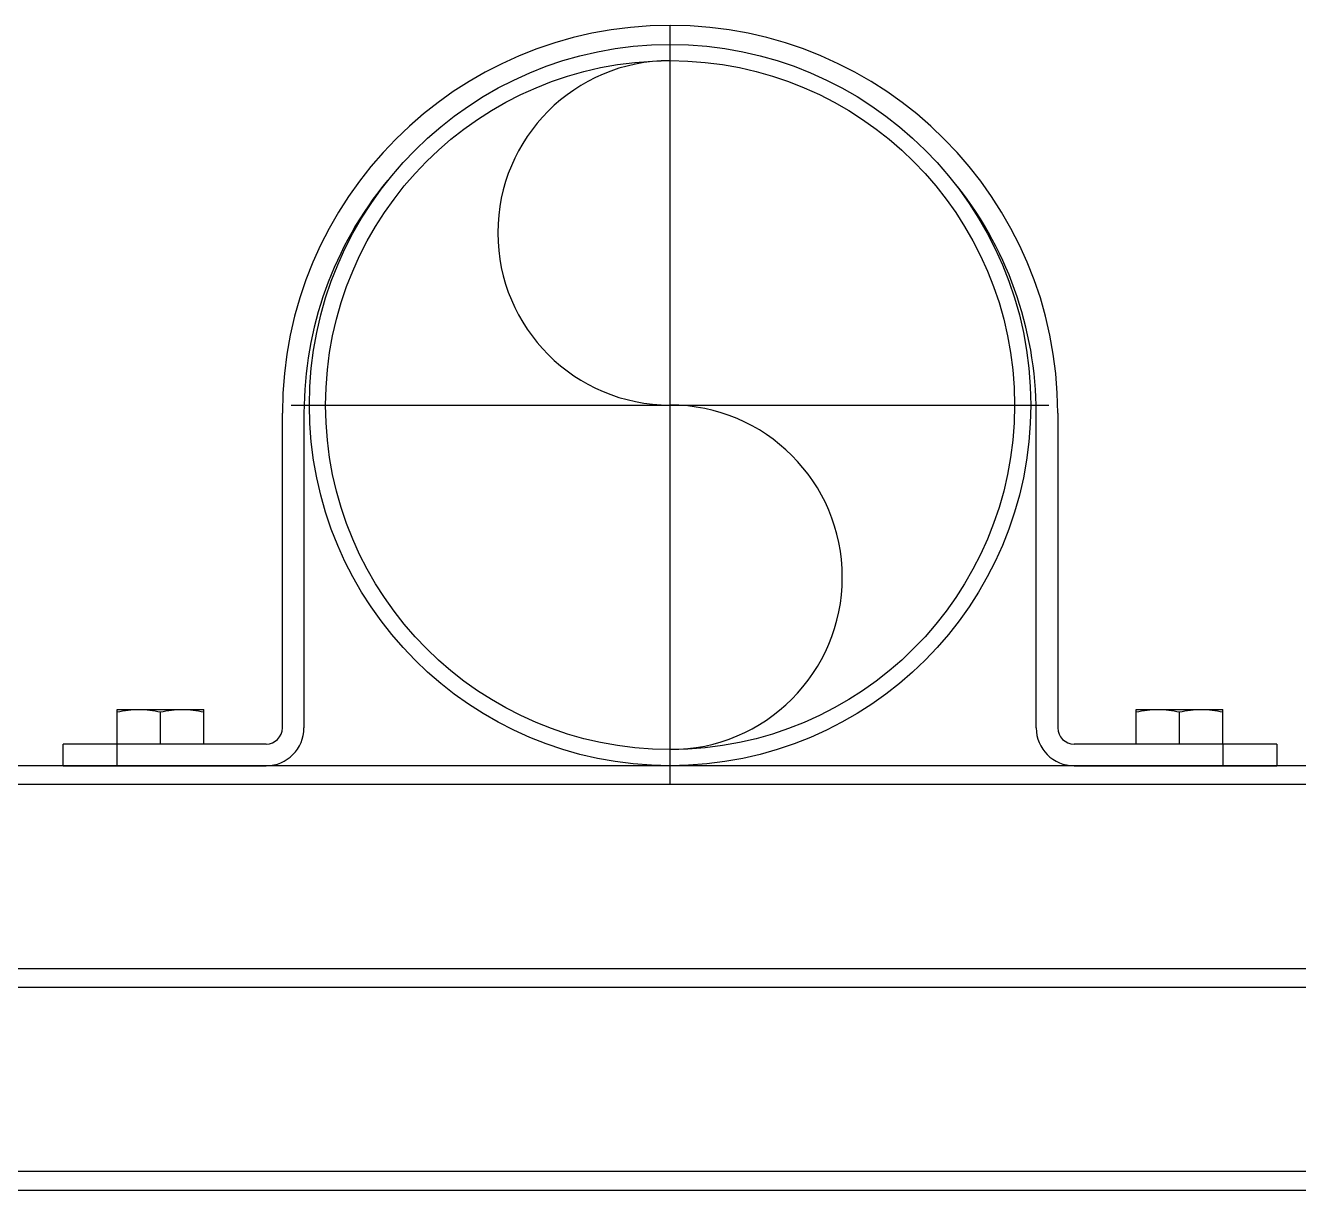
# Model space of a CAD drawing. Extents: x 27938 to 1507990, y 110129 to 923079.
# Drawn here: x 481945 to 483869, y 365004 to 366764 of the extents above; entities that cross this region are included whole.
import ezdxf

# ---------------------------------------------------------------- set-up
doc = ezdxf.new("R2010")
doc.units = 0
doc.header["$LTSCALE"] = 1000
doc.header["$MEASUREMENT"] = 0
doc.linetypes.add('CENTER', pattern=[50.8, 31.75, -6.35, 6.35, -6.35])

msp = doc.modelspace()

# ---------------------------------------------------------------- linework, layer by layer
at = {"color": 0, "linetype": 'CENTER'}
for p, q in [((482919.1, 365618.1), (482919.1, 366763.2)), ((482346.6, 366190.6), (483491.7, 366190.6))]:
    msp.add_line(p, q, dxfattribs=at)
at = {"linetype": 'Continuous'}
for p, q in [((482333.2, 365702.8), (482333.2, 366178.4)), ((482365.9, 366178.4), (482365.9, 365702.8)), ((483472.3, 365702.8), (483472.3, 366178.4)), ((483505.1, 366178.4), (483505.1, 365702.8)), ((482083.8, 365730.6), (482214.6, 365730.6)), ((482083.8, 365678.3), (482083.8, 365730.6)), ((482149.2, 365678.3), (482149.2, 365727)), ((482214.6, 365678.3), (482214.6, 365730.6)), ((483623.6, 365730.6), (483754.5, 365730.6)), ((483623.6, 365678.3), (483623.6, 365730.6)), ((483689, 365678.3), (483689, 365727)), ((483754.5, 365678.3), (483754.5, 365730.6)), ((482308.7, 365678.3), (482002, 365678.3)), ((482002, 365645.6), (482002, 365678.3)), ((482083.8, 365645.6), (482083.8, 365678.3)), ((483836.2, 365678.3), (483529.6, 365678.3)), ((483754.5, 365678.3), (483754.5, 365645.6)), ((483836.2, 365678.3), (483836.2, 365645.6))]:
    msp.add_line(p, q, dxfattribs=at)
for p, q in [((484236, 365645.6), (478689.4, 365645.6)), ((484236, 365617), (478689.4, 365617)), ((484841.4, 365338.9), (478084.3, 365338.9)), ((484841.4, 365310.3), (478084.3, 365310.3)), ((484268.7, 365032.3), (478656.7, 365032.3)), ((484268.7, 365003.7), (478656.7, 365003.7))]:
    msp.add_line(p, q)
at = {"color": 7}
for p, q in [((482002, 365645.6), (482308.7, 365645.6)), ((483529.6, 365645.6), (483836.2, 365645.6))]:
    msp.add_line(p, q, dxfattribs=at)
at = {"linetype": 'Continuous'}
for radius in [545, 520.5]:
    msp.add_circle((482919.1, 366190.6), radius, dxfattribs=at)
for centre, radius, start, end in [((482919.1, 366178.4), 585.9, 0, 180), ((482919.1, 366178.4), 553.2, 140.5165, 180), ((482919.1, 366178.4), 553.2, 0, 39.4835), ((482308.7, 365702.8), 57.2, 270, 0), ((482308.7, 365702.8), 24.5, 270, 0), ((483529.6, 365702.8), 57.2, 180, 270), ((483529.6, 365702.8), 24.5, 180, 270)]:
    msp.add_arc(centre, radius, start, end, dxfattribs=at)
for centre, start, end in [((482919.1, 366450.9), 90, 270), ((482919.1, 365930.4), 270, 90)]:
    msp.add_arc(centre, 260.3, start, end)
for points in [[(482083.8, 365727), (482094.5, 365729.2), (482105.5, 365730.6), (482116.5, 365730.6)], [(482116.5, 365730.6), (482127.5, 365730.6), (482138.5, 365729.2), (482149.2, 365727)], [(482149.2, 365727), (482160, 365729.2), (482171, 365730.6), (482181.9, 365730.6)], [(482181.9, 365730.6), (482192.9, 365730.6), (482203.9, 365729.2), (482214.6, 365727)], [(483623.6, 365727), (483634.4, 365729.2), (483645.4, 365730.6), (483656.3, 365730.6)], [(483656.3, 365730.6), (483667.3, 365730.6), (483678.3, 365729.2), (483689, 365727)], [(483689, 365727), (483699.8, 365729.2), (483710.8, 365730.6), (483721.8, 365730.6)], [(483721.8, 365730.6), (483732.7, 365730.6), (483743.7, 365729.2), (483754.5, 365727)]]:
    msp.add_open_spline(points, degree=3, dxfattribs=at)

doc.saveas('drawing.dxf')
